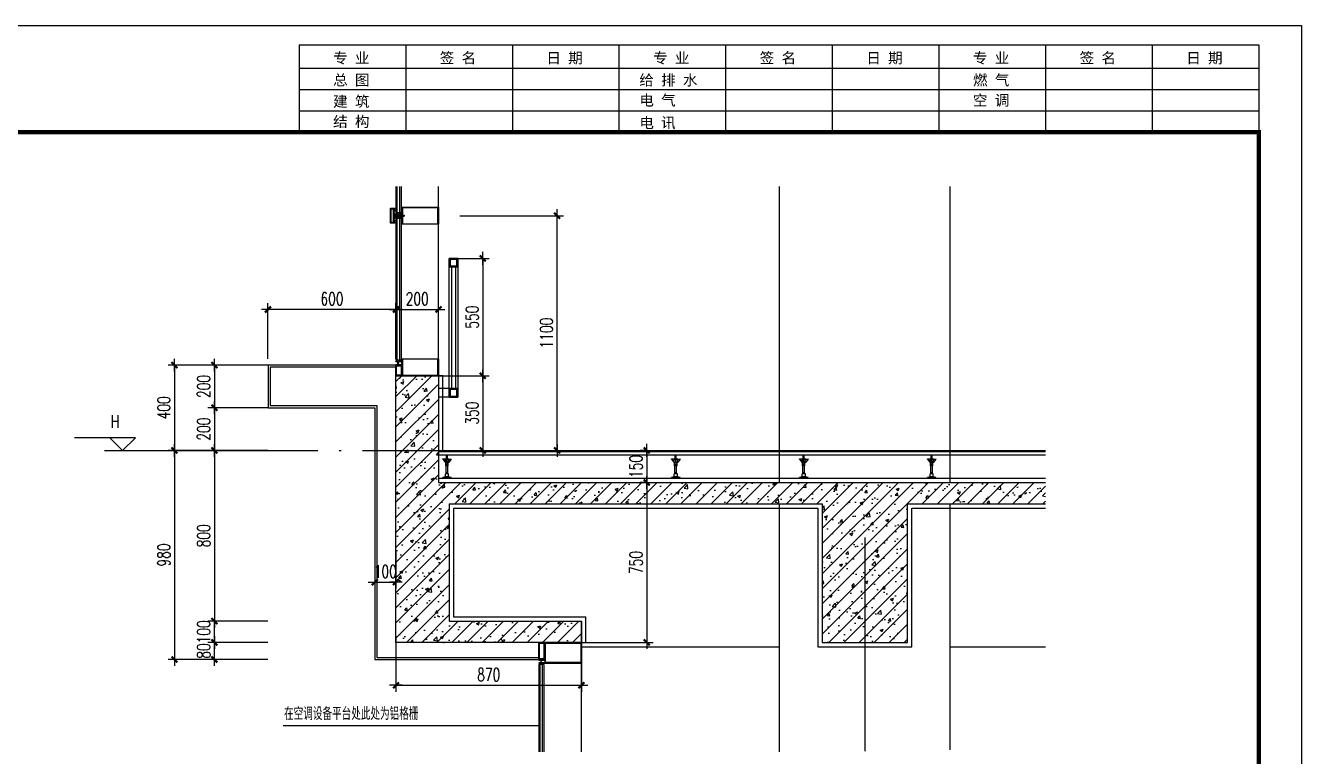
# Model space of a CAD drawing. Extents: x 1980812 to 2578970, y -669191 to 284498.
# Drawn here: x 2378173 to 2384156, y -394928 to -391502 of the extents above; entities that cross this region are included whole.
import ezdxf
from ezdxf.enums import TextEntityAlignment as Align

# ---------------------------------------------------------------- set-up
doc = ezdxf.new("R2010")
doc.units = 0
doc.header["$LTSCALE"] = 1000
doc.header["$MEASUREMENT"] = 0
for name, pattern in [('CENTER', [2, 1.25, -0.25, 0.25, -0.25]), ('DOTE', [2.42, 2, -0.2, 0.02, -0.2]), ('HIDDEN', [0.375, 0.25, -0.125]), ('HIDDEN2', [0.1875, 0.125, -0.0625])]:
    doc.linetypes.add(name, pattern=pattern)
for name, color, linetype in [('A-SECT-MBND-FINE', 252, 'Continuous'), ('A-SECT-MCUT', 1, 'Continuous'), ('A-SECT-MCUT-FINE', 137, 'Continuous'), ('DIM_ELEV', 3, 'Continuous'), ('DIM_SYMB', 3, 'Continuous'), ('dote', 1, 'DOTE'), ('SF', 1, 'Continuous'), ('TEXT', 7, 'Continuous'), ('TK', 1, 'Continuous'), ('WALL', 4, 'Continuous'), ('WINDOW', 2, 'Continuous'), ('可见看线', 63, 'Continuous'), ('建筑辅助线', 231, 'Continuous'), ('柱墙填充', 181, 'Continuous'), ('栏杆', 143, 'Continuous'), ('详细标注', 231, 'Continuous'), ('铝板', 31, 'Continuous'), ('面层', 31, 'Continuous')]:
    doc.layers.add(name, color=color, linetype=linetype)
doc.styles.add('DIM_FONT', font='SIMPLEX', dxfattribs={"width": 0.7, "bigfont": 'GBCBIG'})
doc.styles.add('FSJ-SHX', font='txtw.shx', dxfattribs={"width": 0.75, "bigfont": 'hztxtw.shx'})
doc.styles.add('ROMANS', font='simplex_.ttf', dxfattribs={"width": 0.8, "height": 500})
doc.styles.add('SONGTI', font='NSimSun.ttf', dxfattribs={"width": 1.1})
doc.dimstyles.new('DIMN20', dxfattribs={"dimscale": 0.2, "dimtxt": 300, "dimasz": 1, "dimexe": 150, "dimexo": 0, "dimgap": 100, "dimtad": 1, "dimdec": 0, "dimzin": 0, "dimdsep": 46, "dimtxsty": 'DIM_FONT', "dimblk1": '_DIMX', "dimblk2": '_DIMX', "dimsah": 1, "dimcen": 0.09, "dimclrd": 256, "dimclre": 256, "dimclrt": 7, "dimadec": 0, "dimazin": 0, "dimtfac": 1, "dimtdec": 0, "dimtix": 1, "dimtmove": 2, "dimatfit": 3, "dimldrblk": '_DIMX', "dimfxl": 150, "dimtolj": 1, "dimtzin": 0, "dimarcsym": 0})

# ---------------------------------------------------------------- blocks, each defined once
blk = doc.blocks.new('M5x45_Pan')
at = {"color": 8, "linetype": 'HIDDEN'}
for p, q in [((0, 1.9), (45, 1.9)), ((44.4, -2.5), (44.4, 2.5)), ((0, -1.9), (45, -1.9))]:
    blk.add_line(p, q, dxfattribs=at)
at = {"color": 0, "linetype": 'ByBlock'}
blk.add_lwpolyline([(-1.4, -4.8), (0, -4.8), (0, 4.7), (-1.4, 4.7, 0.228537), (-2.2, 4.4, 0.349288), (-2.2, -4.4, 0.228537)], format="xyb", close=True, dxfattribs=at)
at = {"color": 8, "linetype": 'HIDDEN2'}
blk.add_lwpolyline([(-3.7, 0.7), (-1.8, 0.7), (-1.8, -0.8), (-3.7, -0.8)], dxfattribs=at)
at = {"color": 8, "linetype": 'ByBlock'}
blk.add_lwpolyline([(0, 2.5), (44.4, 2.5), (45, 1.9), (45, -1.9), (44.4, -2.5), (0, -2.5)], dxfattribs=at)
at = {"layer": 'TEXT', "color": 8, "linetype": 'CENTER'}
blk.add_line((48, 0), (-6.7, 0), dxfattribs=at)
at = {"layer": 'Defpoints', "color": 8, "style": 'ROMANS', "width": 0.8}
blk.add_text('M5x45', height=1, rotation=90, dxfattribs=at).set_placement((-1, 0), align=Align.MIDDLE)
blk = doc.blocks.new('_DIMX')
blk.add_line((-150, 0), (150, 0))
at = {"const_width": 50}
blk.add_lwpolyline([(-70, -70), (70, 70)], dxfattribs=at)
blk = doc.blocks.new('*D2457')
at = {"layer": 'Defpoints', "color": 0, "transparency": 16777216}
for p in [(2380700, -393643.3, 0), (2380700, -394393.3, 0), (2381085.8, -394393.3, 0)]:
    blk.add_point(p, dxfattribs=at)
at = {"layer": '详细标注', "lineweight": -2, "transparency": 16777216}
for p, q in [((2380700, -393643.3, 0), (2381115.8, -393643.3, 0)), ((2381085.8, -393643.5, 0), (2381085.8, -394393.1, 0)), ((2380700, -394393.3, 0), (2381115.8, -394393.3, 0))]:
    blk.add_line(p, q, dxfattribs=at)
at = {"layer": '详细标注', "lineweight": -2, "transparency": 16777216, "xscale": 0.2, "yscale": 0.2, "zscale": 0.2}
for p, rotation in [((2381085.8, -393643.3, 0), 90), ((2381085.8, -394393.3, 0), 270)]:
    blk.add_blockref('_DIMX', p, dxfattribs=dict(at, rotation=rotation))
at = {"layer": '详细标注', "color": 7, "transparency": 16777216, "insert": (2381035.8, -394018.3, 0), "char_height": 60, "attachment_point": 5, "rotation": 90, "style": 'DIM_FONT'}
blk.add_mtext('\\A1;750', dxfattribs=at)
blk = doc.blocks.new('A$C573D0ACE')
at = {"layer": '建筑辅助线'}
for p, q in [((-40, 89), (-40, 90)), ((-29, 89), (-40, 89)), ((-40, 89), (-29, 75.7)), ((-11, 89), (-29, 89)), ((-29, 88), (-29, 89)), ((-11, 88), (-29, 88)), ((-29, 75.7), (-26.4, 72.5)), ((-25.8, 65), (-27.8, 88)), ((-14.2, 65), (-25.8, 65)), ((-25.8, 57.5), (-25.8, 65)), ((-22.5, 90), (-22.5, 105)), ((-17.5, 105), (-22.5, 105)), ((-22.4, 57.5), (-22.4, 65)), ((-20.5, 72.5), (-20.5, 88)), ((-19.5, 72.5), (-20.5, 72.5)), ((-20, 105), (-20, 110)), ((-19.5, 72.5), (-19.5, 88)), ((-17.6, 57.5), (-17.6, 65)), ((-17.5, 90), (-17.5, 105)), ((-14.2, 65), (-12.2, 88)), ((-14.2, 57.5), (-14.2, 65)), ((-11, 75.7), (-13.6, 72.5)), ((-11, 88), (-11, 89)), ((-11, 89), (0, 89)), ((0, 89), (-11, 75.7)), ((0, 89), (0, 90)), ((-27.5, 6), (-40, 3)), ((-40, 0), (-40, 3)), ((0, 3), (-40, 3)), ((-27.5, 6), (-27.5, 21)), ((-12.5, 21), (-27.5, 21)), ((-12.5, 6), (-27.5, 6)), ((-14.2, 57.5), (-25.8, 57.5)), ((-23.8, 21), (-23.8, 57.5)), ((-16.2, 25), (-23.8, 26)), ((-16.2, 24), (-23.8, 25)), ((-16.2, 23), (-23.8, 24)), ((-16.2, 22), (-23.8, 23)), ((-16.2, 21), (-23.8, 22)), ((-16.2, 21), (-16.2, 57.5)), ((-12.5, 6), (-12.5, 21)), ((0, 3), (-12.5, 6)), ((0, 0), (0, 3))]:
    blk.add_line(p, q, dxfattribs=at)
blk = doc.blocks.new('*D2458')
at = {"layer": 'Defpoints', "color": 0, "transparency": 16777216}
for p in [(2380210, -392393.3, 0), (2380665.8, -392393.3, 0), (2380210, -393493.3, 0)]:
    blk.add_point(p, dxfattribs=at)
at = {"layer": '详细标注', "lineweight": -2, "transparency": 16777216}
for p, q in [((2380210, -392393.3, 0), (2380695.8, -392393.3, 0)), ((2380665.8, -393493.1, 0), (2380665.8, -392393.5, 0)), ((2380210, -393493.3, 0), (2380695.8, -393493.3, 0))]:
    blk.add_line(p, q, dxfattribs=at)
at = {"layer": '详细标注', "lineweight": -2, "transparency": 16777216, "xscale": 0.2, "yscale": 0.2, "zscale": 0.2}
for p, rotation in [((2380665.8, -392393.3, 0), 90), ((2380665.8, -393493.3, 0), 270)]:
    blk.add_blockref('_DIMX', p, dxfattribs=dict(at, rotation=rotation))
at = {"layer": '详细标注', "color": 7, "transparency": 16777216, "insert": (2380615.8, -392943.3, 0), "char_height": 60, "attachment_point": 5, "rotation": 90, "style": 'DIM_FONT'}
blk.add_mtext('\\A1;1100', dxfattribs=at)
blk = doc.blocks.new('*D2459')
at = {"layer": 'Defpoints', "color": 0, "transparency": 16777216}
for p in [(2380110.1, -392833, 0), (2379910.1, -393063.3, 0), (2380110.1, -393063.3, 0)]:
    blk.add_point(p, dxfattribs=at)
at = {"layer": '详细标注', "lineweight": -2, "transparency": 16777216}
for p, q in [((2379910.1, -393063.3, 0), (2379910.1, -392803, 0)), ((2380110.1, -393063.3, 0), (2380110.1, -392803, 0)), ((2379910.3, -392833, 0), (2380109.9, -392833, 0))]:
    blk.add_line(p, q, dxfattribs=at)
at = {"layer": '详细标注', "lineweight": -2, "transparency": 16777216, "xscale": 0.2, "yscale": 0.2, "zscale": 0.2, "rotation": 180}
blk.add_blockref('_DIMX', (2379910.1, -392833, 0), dxfattribs=at)
at = {"layer": '详细标注', "lineweight": -2, "transparency": 16777216, "xscale": 0.2, "yscale": 0.2, "zscale": 0.2}
blk.add_blockref('_DIMX', (2380110.1, -392833, 0), dxfattribs=at)
at = {"layer": '详细标注', "color": 7, "transparency": 16777216, "insert": (2380010.1, -392783, 0), "char_height": 60, "attachment_point": 5, "style": 'DIM_FONT'}
blk.add_mtext('\\A1;200', dxfattribs=at)
blk = doc.blocks.new('*D2715')
at = {"layer": 'Defpoints', "color": 0, "transparency": 16777216}
for p in [(2380110.1, -393143.3, 0), (2380110.1, -393493.3, 0), (2380317.6, -393493.3, 0)]:
    blk.add_point(p, dxfattribs=at)
at = {"layer": '详细标注', "lineweight": -2, "transparency": 16777216}
for p, q in [((2380110.1, -393143.3, 0), (2380347.6, -393143.3, 0)), ((2380317.6, -393143.5, 0), (2380317.6, -393493.1, 0)), ((2380110.1, -393493.3, 0), (2380347.6, -393493.3, 0))]:
    blk.add_line(p, q, dxfattribs=at)
at = {"layer": '详细标注', "lineweight": -2, "transparency": 16777216, "xscale": 0.2, "yscale": 0.2, "zscale": 0.2}
for p, rotation in [((2380317.6, -393143.3, 0), 90), ((2380317.6, -393493.3, 0), 270)]:
    blk.add_blockref('_DIMX', p, dxfattribs=dict(at, rotation=rotation))
at = {"layer": '详细标注', "color": 7, "transparency": 16777216, "insert": (2380267.6, -393318.3, 0), "char_height": 60, "attachment_point": 5, "rotation": 90, "style": 'DIM_FONT'}
blk.add_mtext('\\A1;350', dxfattribs=at)
blk = doc.blocks.new('*D2460')
at = {"layer": 'Defpoints', "color": 0, "transparency": 16777216}
for p in [(2381085.8, -393492.9, 0), (2381085.8, -393643.3, 0), (2381085.8, -393643.3, 0)]:
    blk.add_point(p, dxfattribs=at)
at = {"layer": '详细标注', "lineweight": -2, "transparency": 16777216}
for p, q in [((2381085.8, -393492.9, 0), (2381055.8, -393492.9, 0)), ((2381085.8, -393493.1, 0), (2381085.8, -393643.1, 0)), ((2381085.8, -393643.3, 0), (2381055.8, -393643.3, 0))]:
    blk.add_line(p, q, dxfattribs=at)
at = {"layer": '详细标注', "lineweight": -2, "transparency": 16777216, "xscale": 0.2, "yscale": 0.2, "zscale": 0.2}
for p, rotation in [((2381085.8, -393492.9, 0), 90), ((2381085.8, -393643.3, 0), 270)]:
    blk.add_blockref('_DIMX', p, dxfattribs=dict(at, rotation=rotation))
at = {"layer": '详细标注', "color": 7, "transparency": 16777216, "insert": (2381035.8, -393568.1, 0), "char_height": 60, "attachment_point": 5, "rotation": 90, "style": 'DIM_FONT'}
blk.add_mtext('\\A1;150', dxfattribs=at)
blk = doc.blocks.new('*D2461')
at = {"layer": 'Defpoints', "color": 0, "transparency": 16777216}
for p in [(2379058.9, -394293.3, 0), (2379310.1, -394293.3, 0), (2379310.1, -394393.3, 0)]:
    blk.add_point(p, dxfattribs=at)
at = {"layer": '详细标注', "lineweight": -2, "transparency": 16777216}
for p, q in [((2379310.1, -394293.3, 0), (2379028.9, -394293.3, 0)), ((2379058.9, -394293.1, 0), (2379058.9, -394292.9, 0)), ((2379058.9, -394393.3, 0), (2379058.9, -394293.3, 0)), ((2379310.1, -394393.3, 0), (2379028.9, -394393.3, 0)), ((2379058.9, -394393.5, 0), (2379058.9, -394393.7, 0))]:
    blk.add_line(p, q, dxfattribs=at)
at = {"layer": '详细标注', "lineweight": -2, "transparency": 16777216, "xscale": 0.2, "yscale": 0.2, "zscale": 0.2}
for p, rotation in [((2379058.9, -394293.3, 0), 270), ((2379058.9, -394393.3, 0), 90)]:
    blk.add_blockref('_DIMX', p, dxfattribs=dict(at, rotation=rotation))
at = {"layer": '详细标注', "color": 7, "transparency": 16777216, "insert": (2379008.9, -394343.3, 0), "char_height": 60, "attachment_point": 5, "rotation": 90, "style": 'DIM_FONT'}
blk.add_mtext('\\A1;100', dxfattribs=at)
blk = doc.blocks.new('*D2433')
at = {"layer": 'Defpoints', "color": 0, "transparency": 16777216}
for p in [(2379310.1, -393293.3, 0), (2379058.9, -393493.3, 0), (2379310.1, -393493.3, 0)]:
    blk.add_point(p, dxfattribs=at)
at = {"layer": '详细标注', "lineweight": -2, "transparency": 16777216}
for p, q in [((2379310.1, -393293.3, 0), (2379028.9, -393293.3, 0)), ((2379058.9, -393293.5, 0), (2379058.9, -393493.1, 0)), ((2379310.1, -393493.3, 0), (2379028.9, -393493.3, 0))]:
    blk.add_line(p, q, dxfattribs=at)
at = {"layer": '详细标注', "lineweight": -2, "transparency": 16777216, "xscale": 0.2, "yscale": 0.2, "zscale": 0.2}
for p, rotation in [((2379058.9, -393293.3, 0), 90), ((2379058.9, -393493.3, 0), 270)]:
    blk.add_blockref('_DIMX', p, dxfattribs=dict(at, rotation=rotation))
at = {"layer": '详细标注', "color": 7, "transparency": 16777216, "insert": (2379008.9, -393393.3, 0), "char_height": 60, "attachment_point": 5, "rotation": 90, "style": 'DIM_FONT'}
blk.add_mtext('\\A1;200', dxfattribs=at)
blk = doc.blocks.new('*D2434')
at = {"layer": 'Defpoints', "color": 0, "transparency": 16777216}
for p in [(2379028.9, -393093.3, 0), (2378871.8, -393493.3, 0), (2379028.9, -393493.3, 0)]:
    blk.add_point(p, dxfattribs=at)
at = {"layer": '详细标注', "lineweight": -2, "transparency": 16777216}
for p, q in [((2379028.9, -393093.3, 0), (2378841.8, -393093.3, 0)), ((2378871.8, -393093.5, 0), (2378871.8, -393493.1, 0)), ((2379028.9, -393493.3, 0), (2378841.8, -393493.3, 0))]:
    blk.add_line(p, q, dxfattribs=at)
at = {"layer": '详细标注', "lineweight": -2, "transparency": 16777216, "xscale": 0.2, "yscale": 0.2, "zscale": 0.2}
for p, rotation in [((2378871.8, -393093.3, 0), 90), ((2378871.8, -393493.3, 0), 270)]:
    blk.add_blockref('_DIMX', p, dxfattribs=dict(at, rotation=rotation))
at = {"layer": '详细标注', "color": 7, "transparency": 16777216, "insert": (2378821.8, -393293.3, 0), "char_height": 60, "attachment_point": 5, "rotation": 90, "style": 'DIM_FONT'}
blk.add_mtext('\\A1;400', dxfattribs=at)
blk = doc.blocks.new('*D2435')
at = {"layer": 'Defpoints', "color": 0, "transparency": 16777216}
for p in [(2379028.9, -393493.3, 0), (2378871.8, -394473.3, 0), (2379028.9, -394473.3, 0)]:
    blk.add_point(p, dxfattribs=at)
at = {"layer": '详细标注', "lineweight": -2, "transparency": 16777216}
for p, q in [((2379028.9, -393493.3, 0), (2378841.8, -393493.3, 0)), ((2378871.8, -393493.5, 0), (2378871.8, -394473.1, 0)), ((2379028.9, -394473.3, 0), (2378841.8, -394473.3, 0))]:
    blk.add_line(p, q, dxfattribs=at)
at = {"layer": '详细标注', "lineweight": -2, "transparency": 16777216, "xscale": 0.2, "yscale": 0.2, "zscale": 0.2}
for p, rotation in [((2378871.8, -393493.3, 0), 90), ((2378871.8, -394473.3, 0), 270)]:
    blk.add_blockref('_DIMX', p, dxfattribs=dict(at, rotation=rotation))
at = {"layer": '详细标注', "color": 7, "transparency": 16777216, "insert": (2378821.8, -393983.3, 0), "char_height": 60, "attachment_point": 5, "rotation": 90, "style": 'DIM_FONT'}
blk.add_mtext('\\A1;980', dxfattribs=at)
blk = doc.blocks.new('*D2436')
at = {"layer": 'Defpoints', "color": 0, "transparency": 16777216}
for p in [(2379310.1, -392833, 0), (2379310.1, -393063.3, 0), (2379910.6, -393063.3, 0)]:
    blk.add_point(p, dxfattribs=at)
at = {"layer": '详细标注', "lineweight": -2, "transparency": 16777216}
for p, q in [((2379310.1, -393063.3, 0), (2379310.1, -392803, 0)), ((2379910.6, -393063.3, 0), (2379910.6, -392803, 0)), ((2379910.4, -392833, 0), (2379310.3, -392833, 0))]:
    blk.add_line(p, q, dxfattribs=at)
at = {"layer": '详细标注', "lineweight": -2, "transparency": 16777216, "xscale": 0.2, "yscale": 0.2, "zscale": 0.2, "rotation": 180}
blk.add_blockref('_DIMX', (2379310.1, -392833, 0), dxfattribs=at)
at = {"layer": '详细标注', "lineweight": -2, "transparency": 16777216, "xscale": 0.2, "yscale": 0.2, "zscale": 0.2}
blk.add_blockref('_DIMX', (2379910.6, -392833, 0), dxfattribs=at)
at = {"layer": '详细标注', "color": 7, "transparency": 16777216, "insert": (2379610.3, -392783, 0), "char_height": 60, "attachment_point": 5, "style": 'DIM_FONT'}
blk.add_mtext('\\A1;600', dxfattribs=at)
blk = doc.blocks.new('A$C32E42E09')
at = {"layer": '栏杆', "color": 2}
for p, q in [((60, 763.5), (60, 193.5)), ((80, 763.5), (80, 193.5))]:
    blk.add_line(p, q, dxfattribs=at)
at = {"layer": '栏杆'}
for p, q in [((50, 193.5), (0, 193.5)), ((50, 153.5), (0, 153.5))]:
    blk.add_line(p, q, dxfattribs=at)
blk.add_lwpolyline([(50, 153.5), (50, 803.5), (90, 803.5), (90, 153.5)], dxfattribs=at)
at = {"layer": '栏杆', "color": 2}
for points in [[(50, 763.5), (90, 763.5), (90, 803.5), (50, 803.5)], [(55, 768.5), (85, 768.5), (85, 798.5), (55, 798.5)], [(50, 153.5), (90, 153.5), (90, 193.5), (50, 193.5)], [(55, 158.5), (85, 158.5), (85, 188.5), (55, 188.5)]]:
    blk.add_lwpolyline(points, close=True, dxfattribs=at)
blk = doc.blocks.new('*D2694')
at = {"layer": 'Defpoints', "color": 0, "transparency": 16777216}
for p in [(2380200.1, -392593.3, 0), (2380110.1, -393143.3, 0), (2380317.6, -393143.3)]:
    blk.add_point(p, dxfattribs=at)
at = {"layer": '详细标注', "linetype": 'ByBlock', "lineweight": -2, "transparency": 16777216}
for p, q in [((2380200.1, -392593.3), (2380347.6, -392593.3)), ((2380110.1, -393143.3), (2380347.6, -393143.3))]:
    blk.add_line(p, q, dxfattribs=at)
at = {"layer": '详细标注', "lineweight": -2, "transparency": 16777216}
blk.add_line((2380317.6, -392593.5), (2380317.6, -393143.1), dxfattribs=at)
at = {"layer": '详细标注', "lineweight": -2, "transparency": 16777216, "xscale": 0.2, "yscale": 0.2, "zscale": 0.2}
for p, rotation in [((2380317.6, -392593.3), 90), ((2380317.6, -393143.3), 270)]:
    blk.add_blockref('_DIMX', p, dxfattribs=dict(at, rotation=rotation))
at = {"layer": '详细标注', "color": 7, "transparency": 16777216, "insert": (2380267.6, -392868.3), "char_height": 60, "attachment_point": 5, "rotation": 90, "style": 'DIM_FONT'}
blk.add_mtext('\\A1;550', dxfattribs=at)
blk = doc.blocks.new('*D2367')
at = {"layer": 'Defpoints', "color": 0, "transparency": 16777216}
for p in [(2379910.1, -394364.2, 0), (2380780.1, -394364.2, 0), (2380780.1, -394593.9)]:
    blk.add_point(p, dxfattribs=at)
at = {"layer": '详细标注', "linetype": 'ByBlock', "lineweight": -2, "transparency": 16777216}
for p, q in [((2379910.1, -394364.2), (2379910.1, -394623.9)), ((2380780.1, -394364.2), (2380780.1, -394623.9))]:
    blk.add_line(p, q, dxfattribs=at)
at = {"layer": '详细标注', "lineweight": -2, "transparency": 16777216}
blk.add_line((2379910.3, -394593.9), (2380779.9, -394593.9), dxfattribs=at)
at = {"layer": '详细标注', "lineweight": -2, "transparency": 16777216, "xscale": 0.2, "yscale": 0.2, "zscale": 0.2, "rotation": 180}
blk.add_blockref('_DIMX', (2379910.1, -394593.9), dxfattribs=at)
at = {"layer": '详细标注', "lineweight": -2, "transparency": 16777216, "xscale": 0.2, "yscale": 0.2, "zscale": 0.2}
blk.add_blockref('_DIMX', (2380780.1, -394593.9), dxfattribs=at)
at = {"layer": '详细标注', "color": 7, "transparency": 16777216, "insert": (2380345.1, -394543.9), "char_height": 60, "attachment_point": 5, "style": 'DIM_FONT'}
blk.add_mtext('\\A1;870', dxfattribs=at)
blk = doc.blocks.new('*D2584')
at = {"layer": 'Defpoints', "color": 0, "transparency": 16777216}
for p in [(2379310.1, -393093.3, 0), (2379058.9, -393293.3), (2379310.1, -393293.3, 0)]:
    blk.add_point(p, dxfattribs=at)
at = {"layer": '详细标注', "linetype": 'ByBlock', "lineweight": -2, "transparency": 16777216}
for p, q in [((2379310.1, -393093.3), (2379028.9, -393093.3)), ((2379310.1, -393293.3), (2379028.9, -393293.3))]:
    blk.add_line(p, q, dxfattribs=at)
at = {"layer": '详细标注', "lineweight": -2, "transparency": 16777216}
blk.add_line((2379058.9, -393093.5), (2379058.9, -393293.1), dxfattribs=at)
at = {"layer": '详细标注', "lineweight": -2, "transparency": 16777216, "xscale": 0.2, "yscale": 0.2, "zscale": 0.2}
for p, rotation in [((2379058.9, -393093.3), 90), ((2379058.9, -393293.3), 270)]:
    blk.add_blockref('_DIMX', p, dxfattribs=dict(at, rotation=rotation))
at = {"layer": '详细标注', "color": 7, "transparency": 16777216, "insert": (2379008.9, -393193.3), "char_height": 60, "attachment_point": 5, "rotation": 90, "style": 'DIM_FONT'}
blk.add_mtext('\\A1;200', dxfattribs=at)
blk = doc.blocks.new('*D2585')
at = {"layer": 'Defpoints', "color": 0, "transparency": 16777216}
for p in [(2379310.1, -393493.3, 0), (2379058.9, -394293.3), (2379310.1, -394293.3, 0)]:
    blk.add_point(p, dxfattribs=at)
at = {"layer": '详细标注', "linetype": 'ByBlock', "lineweight": -2, "transparency": 16777216}
for p, q in [((2379310.1, -393493.3), (2379028.9, -393493.3)), ((2379310.1, -394293.3), (2379028.9, -394293.3))]:
    blk.add_line(p, q, dxfattribs=at)
at = {"layer": '详细标注', "lineweight": -2, "transparency": 16777216}
blk.add_line((2379058.9, -393493.5), (2379058.9, -394293.1), dxfattribs=at)
at = {"layer": '详细标注', "lineweight": -2, "transparency": 16777216, "xscale": 0.2, "yscale": 0.2, "zscale": 0.2}
for p, rotation in [((2379058.9, -393493.3), 90), ((2379058.9, -394293.3), 270)]:
    blk.add_blockref('_DIMX', p, dxfattribs=dict(at, rotation=rotation))
at = {"layer": '详细标注', "color": 7, "transparency": 16777216, "insert": (2379008.9, -393893.3), "char_height": 60, "attachment_point": 5, "rotation": 90, "style": 'DIM_FONT'}
blk.add_mtext('\\A1;800', dxfattribs=at)
blk = doc.blocks.new('A$C1ED45B69')
at = {"layer": '铝板', "elevation": 0}
for points in [[(0.4, 50), (-599.6, 50), (-599.6, -150), (-99.6, -150), (-99.6, -1330), (670, -1330)], [(0.4, 40), (-589.6, 40), (-589.6, -140), (-89.6, -140), (-89.6, -1320), (670, -1320)]]:
    blk.add_lwpolyline(points, dxfattribs=at)
blk = doc.blocks.new('*D2144')
at = {"layer": 'Defpoints', "color": 0, "transparency": 16777216}
for p in [(2379058.9, -394393.3), (2379310.1, -394393.3), (2379310.1, -394473.3)]:
    blk.add_point(p, dxfattribs=at)
at = {"layer": '详细标注', "lineweight": -2, "transparency": 16777216}
for p, q in [((2379310.1, -394393.3), (2379028.9, -394393.3)), ((2379058.9, -394393.1), (2379058.9, -394392.9)), ((2379058.9, -394473.3), (2379058.9, -394393.3)), ((2379310.1, -394473.3), (2379028.9, -394473.3)), ((2379058.9, -394473.5), (2379058.9, -394473.7))]:
    blk.add_line(p, q, dxfattribs=at)
at = {"layer": '详细标注', "lineweight": -2, "transparency": 16777216, "xscale": 0.2, "yscale": 0.2, "zscale": 0.2}
for p, rotation in [((2379058.9, -394393.3), 270), ((2379058.9, -394473.3), 90)]:
    blk.add_blockref('_DIMX', p, dxfattribs=dict(at, rotation=rotation))
at = {"layer": '详细标注', "color": 7, "transparency": 16777216, "insert": (2379008.9, -394433.3), "char_height": 60, "attachment_point": 5, "rotation": 90, "style": 'DIM_FONT'}
blk.add_mtext('\\A1;80', dxfattribs=at)
blk = doc.blocks.new('*D2629')
at = {"layer": 'Defpoints', "color": 0, "transparency": 16777216}
for p in [(2379810.5, -393963.3, 0), (2379910.1, -393963.3, 0), (2379910.1, -394110.7)]:
    blk.add_point(p, dxfattribs=at)
at = {"layer": '详细标注', "linetype": 'ByBlock', "lineweight": -2, "transparency": 16777216}
for p, q in [((2379810.5, -393963.3), (2379810.5, -394140.7)), ((2379910.1, -393963.3), (2379910.1, -394140.7))]:
    blk.add_line(p, q, dxfattribs=at)
at = {"layer": '详细标注', "lineweight": -2, "transparency": 16777216}
for p, q in [((2379810.3, -394110.7), (2379810.1, -394110.7)), ((2379810.5, -394110.7), (2379910.1, -394110.7)), ((2379910.3, -394110.7), (2379910.5, -394110.7))]:
    blk.add_line(p, q, dxfattribs=at)
at = {"layer": '详细标注', "lineweight": -2, "transparency": 16777216, "xscale": 0.2, "yscale": 0.2, "zscale": 0.2}
blk.add_blockref('_DIMX', (2379810.5, -394110.7), dxfattribs=at)
at = {"layer": '详细标注', "lineweight": -2, "transparency": 16777216, "xscale": 0.2, "yscale": 0.2, "zscale": 0.2, "rotation": 180}
blk.add_blockref('_DIMX', (2379910.1, -394110.7), dxfattribs=at)
at = {"layer": '详细标注', "color": 7, "transparency": 16777216, "insert": (2379860.3, -394060.7), "char_height": 60, "attachment_point": 5, "style": 'DIM_FONT'}
blk.add_mtext('\\A1;100', dxfattribs=at)

msp = doc.modelspace()

# ---------------------------------------------------------------- hatches: boundary and pattern name
at = {"layer": '柱墙填充'}
h = msp.add_hatch(dxfattribs=at)
h.set_pattern_fill('钢筋混凝土', color=256, scale=20)
h.set_pattern_definition([(45, (2370684.58, -515391.777), (-35.35534, 35.35534), []), (50, (2370684.58, -515391.78), (143.45204, -12.55043), [15, -165]), (355, (2370684.58, -515391.78), (-27.75027, 150.43843), [12, -132]), (100.4514, (2370696.54, -515392.82), (115.70188, 137.88791), [12.74804, -140.22842]), (46.1842, (2370684.58, -515351.78), (213.4482, -33.1038), [22.5, -247.5]), (96.6356, (2370702.37, -515354.54), (186.93254, 194.82357), [19.12206, -210.3426]), (351.1842, (2370684.58, -515351.78), (186.9324, 194.82372), [18, -198]), (21, (2370704.58, -515361.78), (119.38141, -80.52378), [15, -165]), (326, (2370704.58, -515361.78), (48.66307, 145.03001), [12, -132]), (71.4514, (2370714.53, -515368.49), (168.04453, 64.5061), [12.74804, -140.22842]), (37.5, (2370684.58, -515391.777), (2.43197, 66.57877), [0, -130.4, 0, -134, 0, -132.5]), (7.5, (2370684.58, -515391.78), (52.613907, 78.882342), [0, -76.4, 0, -127.4, 0, -50.5]), (327.5, (2370639.98, -515391.777), (106.764487, -4.510974), [0, -50, 0, -156, 0, -207]), (317.5, (2370619.98, -515391.78), (116.637234, 20.021), [0, -65, 0, -103.6, 0, -147])])
h.paths.add_polyline_path([(2379910.1, -393143.3), (2379910.1, -393343.3), (2379910.1, -394293.3), (2379910.1, -394393.3), (2380780.1, -394393.3), (2380780.1, -394293.3), (2380160.1, -394293.3), (2380160.1, -393743.3), (2381908.6, -393743.3), (2381908.6, -394393.3), (2382308.6, -394393.3), (2382308.6, -393743.3), (2382956, -393743.3), (2382956, -393643.3), (2380110.1, -393643.3), (2380107.1, -393140.8)])

# ---------------------------------------------------------------- linework, layer by layer
at = {"layer": 'A-SECT-MBND-FINE'}
msp.add_line((2381908.6, -394393.3, 0), (2382308.6, -394393.3, 0), dxfattribs=at)
at = {"layer": 'A-SECT-MCUT', "elevation": 0}
for points in [[(2379904.6, -392428.3), (2379885.1, -392428.3), (2379885.1, -392358.3), (2379904.6, -392358.3, -0.414214), (2379905.1, -392358.8), (2379905.1, -392359.1, -0.351524), (2379904.7, -392359.6), (2379900.9, -392360.4, -0.256425), (2379900.4, -392360.3), (2379899.7, -392359.7, 0.198912), (2379899.4, -392359.5), (2379893.6, -392359.5, 0.414214), (2379893.1, -392360), (2379893.1, -392363, -0.414214), (2379892.6, -392363.5), (2379892.1, -392363.5, -0.414214), (2379891.6, -392363), (2379891.6, -392360, 0.414214), (2379891.1, -392359.5), (2379887.1, -392359.5, 0.414214), (2379886.6, -392360), (2379886.6, -392426.6, 0.414214), (2379887.1, -392427.1), (2379891.1, -392427.1, 0.414214), (2379891.6, -392426.6), (2379891.6, -392423.6, -0.414214), (2379892.1, -392423.1), (2379892.6, -392423.1, -0.414214), (2379893.1, -392423.6), (2379893.1, -392426.6, 0.414214), (2379893.6, -392427.1), (2379899.4, -392427.1, 0.198912), (2379899.7, -392427), (2379900.4, -392426.3, -0.256425), (2379900.9, -392426.2), (2379904.7, -392427, -0.351524), (2379905.1, -392427.5), (2379905.1, -392427.8, -0.414214)], [(2379905.1, -392382.3, -0.414214), (2379904.6, -392382.8), (2379903.6, -392382.8, 0.414214), (2379903.1, -392383.3), (2379903.1, -392403.3, 0.414214), (2379903.6, -392403.8), (2379904.6, -392403.8, -0.414214), (2379905.1, -392404.3), (2379905.1, -392405.3, -0.414214), (2379904.6, -392405.8), (2379900.6, -392405.8), (2379900.6, -392413.6, 0.414214), (2379901.1, -392414.1), (2379904.6, -392414.1, -0.414214), (2379905.1, -392414.6), (2379905.1, -392417.1, -0.414214), (2379904.6, -392417.6), (2379904.1, -392417.6, -0.414214), (2379903.6, -392417.1), (2379903.6, -392416.6, 0.414214), (2379903.1, -392416.1), (2379901.1, -392416.1, 0.414214), (2379900.6, -392416.6), (2379900.6, -392423.6, 0.414214), (2379901.1, -392424.1), (2379903.1, -392424.1, 0.414214), (2379903.6, -392423.6), (2379903.6, -392423.1, -0.414214), (2379904.1, -392422.6), (2379904.6, -392422.6, -0.414214), (2379905.1, -392423.1), (2379905.1, -392426.3, -0.479811), (2379904.5, -392426.8), (2379900.8, -392425.9, 0.256425), (2379900.3, -392426.1), (2379899.6, -392426.8, -0.198912), (2379899.3, -392426.9), (2379896.3, -392426.9, -0.10157), (2379896.1, -392426.9), (2379893.7, -392425.8, -0.300021), (2379893.4, -392425.4), (2379893.4, -392424.6, -0.414214), (2379893.9, -392424.1), (2379897.6, -392424.1, 0.414214), (2379898.1, -392423.6), (2379898.1, -392416.8), (2379898.1, -392369.8), (2379898.1, -392363.1, 0.414214), (2379897.6, -392362.6), (2379893.9, -392362.6, -0.414214), (2379893.4, -392362.1), (2379893.4, -392361.3, -0.300021), (2379893.7, -392360.8), (2379896.1, -392359.7, -0.10157), (2379896.3, -392359.7), (2379899.3, -392359.7, -0.198912), (2379899.6, -392359.9), (2379900.3, -392360.5, 0.256425), (2379900.8, -392360.7), (2379904.5, -392359.8, -0.479811), (2379905.1, -392360.3), (2379905.1, -392363.6, -0.414214), (2379904.6, -392364.1), (2379904.1, -392364.1, -0.414214), (2379903.6, -392363.6), (2379903.6, -392363.1, 0.414214), (2379903.1, -392362.6), (2379901.1, -392362.6, 0.414214), (2379900.6, -392363.1), (2379900.6, -392370.1, 0.414214), (2379901.1, -392370.6), (2379903.1, -392370.6, 0.414214), (2379903.6, -392370.1), (2379903.6, -392369.6, -0.414214), (2379904.1, -392369.1), (2379904.6, -392369.1, -0.414214), (2379905.1, -392369.6), (2379905.1, -392372.1, -0.414214), (2379904.6, -392372.6), (2379901.1, -392372.6, 0.414214), (2379900.6, -392373.1), (2379900.6, -392380.8), (2379904.6, -392380.8, -0.414214), (2379905.1, -392381.3)]]:
    msp.add_lwpolyline(points, format="xyb", close=True, dxfattribs=at)
for points in [[(2379920.8, -392398.7), (2379924.6, -392398.3), (2379925.5, -392399.4), (2379924.9, -392399.9), (2379924.3, -392399.3), (2379920.8, -392400.2), (2379920.8, -392401.1), (2379909.6, -392401.1), (2379909.6, -392399.6), (2379919.6, -392399.6), (2379919.6, -392387.1), (2379909.6, -392387.1), (2379909.6, -392385.6), (2379920.8, -392385.6), (2379920.8, -392386.4), (2379924.3, -392387.3), (2379924.9, -392386.8), (2379925.5, -392387.2), (2379924.6, -392388.3), (2379920.8, -392388)], [(2380110.1, -392393.3), (2380110.1, -392433.3), (2379974.5, -392433.3), (2379938.1, -392433.3), (2379938.1, -392401.1), (2379921.4, -392401.1), (2379921.4, -392400.2), (2379924.9, -392399.3), (2379925.4, -392399.9), (2379938.1, -392399.9), (2379938.1, -392393.3), (2379938.1, -392386.8), (2379925.4, -392386.8), (2379924.9, -392387.3), (2379921.4, -392386.4), (2379921.4, -392385.6), (2379938.1, -392385.6), (2379938.1, -392353.3), (2379974.5, -392353.3), (2380110.1, -392353.3)], [(2379941.1, -392430.8), (2380107.1, -392430.8), (2380107.1, -392393.3), (2380107.1, -392355.8), (2379941.1, -392355.8)], [(2379920.8, -393089.9), (2379924.6, -393089.6), (2379925.5, -393090.7), (2379924.9, -393091.1), (2379924.3, -393090.6), (2379920.8, -393091.4), (2379920.8, -393092.3), (2379909.6, -393092.3), (2379909.6, -393090.8), (2379919.6, -393090.8), (2379919.6, -393078.3), (2379909.6, -393078.3), (2379909.6, -393076.8), (2379920.8, -393076.8), (2379920.8, -393077.7), (2379924.3, -393078.5), (2379924.9, -393078), (2379925.5, -393078.4), (2379924.6, -393079.6), (2379920.8, -393079.2)], [(2379910.1, -393093.3), (2379937.1, -393093.3), (2379937.1, -393143.3), (2379910.1, -393143.3)], [(2379913.1, -393096.3), (2379934.1, -393096.3), (2379934.1, -393140.3), (2379913.1, -393140.3)], [(2380110.1, -393103.3), (2380110.1, -393143.3), (2379974.5, -393143.3), (2379938.1, -393143.3), (2379938.1, -393092.3), (2379921.4, -393092.3), (2379921.4, -393091.4), (2379924.9, -393090.6), (2379925.4, -393091.1), (2379938.1, -393091.1), (2379938.1, -393084.6), (2379938.1, -393078), (2379925.4, -393078), (2379924.9, -393078.5), (2379921.4, -393077.7), (2379921.4, -393076.8), (2379938.1, -393076.8), (2379938.1, -393063.3), (2379974.5, -393063.3), (2380110.1, -393063.3)], [(2379941.1, -393140.8), (2380107.1, -393140.8), (2380107.1, -393103.3), (2380107.1, -393065.8), (2379941.1, -393065.8)], [(2380580.1, -394393.3), (2380607.1, -394393.3), (2380607.1, -394473.3), (2380580.1, -394473.3)], [(2380583.1, -394396.3), (2380604.1, -394396.3), (2380604.1, -394470.3), (2380583.1, -394470.3)], [(2380780.1, -394482.1), (2380780.1, -394393.3), (2380644.5, -394393.3), (2380608.1, -394393.3), (2380608.1, -394474.3), (2380591.4, -394474.3), (2380591.4, -394475.2), (2380594.8, -394476), (2380595.4, -394475.5), (2380608.1, -394475.5), (2380608.1, -394482.1), (2380608.1, -394488.6), (2380595.4, -394488.6), (2380594.8, -394488.1), (2380591.4, -394488.9), (2380591.4, -394489.8), (2380608.1, -394489.8), (2380608.1, -394489.8), (2380644.5, -394489.8), (2380780.1, -394489.8)], [(2380611.1, -394395.8), (2380777.1, -394395.8), (2380777.1, -394482.1), (2380777.1, -394487.3), (2380611.1, -394487.3)], [(2380590.8, -394476.7), (2380594.6, -394477.1), (2380595.5, -394475.9), (2380594.9, -394475.5), (2380594.3, -394476), (2380590.8, -394475.2), (2380590.8, -394474.3), (2380579.6, -394474.3), (2380579.6, -394475.8), (2380589.6, -394475.8), (2380589.6, -394488.3), (2380579.6, -394488.3), (2380579.6, -394489.8), (2380590.8, -394489.8), (2380590.8, -394488.9), (2380594.3, -394488.1), (2380594.9, -394488.6), (2380595.5, -394488.2), (2380594.6, -394487.1), (2380590.8, -394487.4)], [(2380590.8, -394476.7), (2380594.6, -394477.1), (2380595.5, -394475.9), (2380594.9, -394475.5), (2380594.3, -394476), (2380590.8, -394475.2), (2380590.8, -394474.3), (2380579.6, -394474.3), (2380579.6, -394475.8), (2380589.6, -394475.8), (2380589.6, -394488.3), (2380579.6, -394488.3), (2380579.6, -394489.8), (2380590.8, -394489.8), (2380590.8, -394488.9), (2380594.3, -394488.1), (2380594.9, -394488.6), (2380595.5, -394488.2), (2380594.6, -394487.1), (2380590.8, -394487.4)], [(2380590.8, -394476.7), (2380594.6, -394477.1), (2380595.5, -394475.9), (2380594.9, -394475.5), (2380594.3, -394476), (2380590.8, -394475.2), (2380590.8, -394474.3), (2380579.6, -394474.3), (2380579.6, -394475.8), (2380589.6, -394475.8), (2380589.6, -394488.3), (2380579.6, -394488.3), (2380579.6, -394489.8), (2380590.8, -394489.8), (2380590.8, -394488.9), (2380594.3, -394488.1), (2380594.9, -394488.6), (2380595.5, -394488.2), (2380594.6, -394487.1), (2380590.8, -394487.4)]]:
    msp.add_lwpolyline(points, close=True, dxfattribs=at)
at = {"layer": 'A-SECT-MCUT-FINE'}
for p, q in [((2380110.1, -393143.3, 0), (2380110.1, -392256.4, 0)), ((2379929.1, -392379.6, 0), (2379915.1, -392379.6, 0)), ((2379929.1, -392407, 0), (2379915.1, -392407, 0)), ((2379929.1, -393070.9, 0), (2379915.1, -393070.9, 0)), ((2380599.1, -394495.8, 0), (2380585.1, -394495.8, 0)), ((2380599.1, -394495.8, 0), (2380585.1, -394495.8, 0)), ((2380599.1, -394495.8, 0), (2380585.1, -394495.8, 0)), ((2380780.1, -394905.5, 0), (2380780.1, -394489.8, 0))]:
    msp.add_line(p, q, dxfattribs=at)
for centre in [(2379927.9, -392382.6, 0), (2379927.9, -392404, 0), (2379927.9, -393073.8, 0), (2380597.9, -394492.8, 0), (2380597.9, -394492.8, 0), (2380597.9, -394492.8, 0)]:
    msp.add_circle(centre, 2.98, dxfattribs=at)
for centre, start, end in [((2379911.3, -392382.1, 0), 320.56823, 27.91829), ((2379911.3, -392404.5, 0), 332.08171, 39.43177), ((2379911.3, -393073.4, 0), 320.56823, 27.91829), ((2380581.3, -394493.2, 0), 332.08171, 39.43177), ((2380581.3, -394493.2, 0), 332.08171, 39.43177), ((2380581.3, -394493.2, 0), 332.08171, 39.43177)]:
    msp.add_arc(centre, 5.39, start, end, dxfattribs=at)
at = {"layer": 'DIM_ELEV'}
for p, q in [((2378688.3, -393433.5, 0), (2378403.2, -393433.5, 0)), ((2378628.3, -393493.5, 0), (2378568.3, -393433.5, 0)), ((2378628.3, -393493.5, 0), (2378688.3, -393433.5, 0))]:
    msp.add_line(p, q, dxfattribs=at)
at = {"layer": 'DIM_SYMB'}
msp.add_line((2379381.9, -394782.8, 0), (2380586.1, -394782.8, 0), dxfattribs=at)
at = {"layer": 'dote', "linetype": 'DOTE', "ltscale": 0.5}
for p, q in [((2378543.7, -393493.3, 0), (2382956, -393493.3, 0)), ((2382108.6, -393902.1, 0), (2382108.6, -398119.2, 0))]:
    msp.add_line(p, q, dxfattribs=at)
at = {"layer": 'TK'}
for p, q in [((2379455.9, -391592), (2379455.9, -392002)), ((2379455.9, -391592), (2380955.9, -391592)), ((2379955.9, -391592), (2379955.9, -392002)), ((2380455.9, -391592), (2380455.9, -392002)), ((2380955.9, -391592), (2382455.9, -391592)), ((2380955.9, -391592), (2380955.9, -392002)), ((2381455.9, -391592), (2381455.9, -392002)), ((2381955.9, -391592), (2381955.9, -392002)), ((2382455.9, -391592), (2383955.9, -391592)), ((2382455.9, -391592), (2382455.9, -392002)), ((2382955.9, -391592), (2382955.9, -392002)), ((2383455.9, -391592), (2383455.9, -392002)), ((2383955.9, -391592), (2383955.9, -392002)), ((2379455.9, -391702), (2380955.9, -391702)), ((2380955.9, -391702), (2382455.9, -391702)), ((2382455.9, -391702), (2383955.9, -391702)), ((2379455.9, -391802), (2380955.9, -391802)), ((2380955.9, -391802), (2382455.9, -391802)), ((2382455.9, -391802), (2383955.9, -391802)), ((2379455.9, -391902), (2380955.9, -391902)), ((2380955.9, -391902), (2382455.9, -391902)), ((2382455.9, -391902), (2383955.9, -391902)), ((2379455.9, -392002), (2380955.9, -392002)), ((2382455.9, -392002), (2383955.9, -392002))]:
    msp.add_line(p, q, dxfattribs=at)
msp.add_lwpolyline([(2384155.9, -391502), (2384155.9, -408322), (2372275.9, -408322), (2372275.9, -391502)], close=True, dxfattribs=at)
at = {"layer": 'TK', "const_width": 20}
msp.add_lwpolyline([(2372475.9, -408122), (2383955.9, -408122), (2383955.9, -392002), (2372475.9, -392002)], close=True, dxfattribs=at)
at = {"layer": 'WALL'}
for p, q in [((2379910.1, -393143.3, 0), (2380110.1, -393143.3, 0)), ((2379910.1, -394393.3, 0), (2379910.1, -393143.3, 0)), ((2380110.1, -393143.3, 0), (2380110.1, -393643.3, 0)), ((2380110.1, -393643.3, 0), (2382956, -393643.3, 0)), ((2380160.1, -393743.3, 0), (2380160.1, -394293.3, 0)), ((2380160.1, -393743.3, 0), (2381908.6, -393743.3, 0)), ((2382308.6, -393743.3, 0), (2382956, -393743.3, 0)), ((2380160.1, -394293.3, 0), (2380780.1, -394293.3, 0)), ((2380780.1, -394293.3, 0), (2380780.1, -394393.3, 0)), ((2380780.1, -394393.3, 0), (2380780.1, -394293.3, 0)), ((2380780.1, -394393.3, 0), (2379910.1, -394393.3, 0)), ((2380780.1, -394393.3, 0), (2380580.1, -394393.3, 0))]:
    msp.add_line(p, q, dxfattribs=at)
at = {"layer": 'WALL', "elevation": 0}
msp.add_lwpolyline([(2381908.6, -393743.3), (2381908.6, -394393.3), (2382308.6, -394393.3), (2382308.6, -393743.3)], dxfattribs=at)
at = {"layer": 'WINDOW'}
for p, q in [((2379910.1, -392256.4, 0), (2379910.1, -392378.6, 0)), ((2379916.1, -392378.6, 0), (2379916.1, -392256.4, 0)), ((2379928.1, -392378.6, 0), (2379928.1, -392256.4, 0)), ((2379934.1, -392256.4, 0), (2379934.1, -392378.6, 0)), ((2379910.1, -392378.6, 0), (2379911.1, -392379.6, 0)), ((2379911.1, -392379.6, 0), (2379915.1, -392379.6, 0)), ((2379915.1, -392379.6, 0), (2379916.1, -392378.6, 0)), ((2379929.1, -392379.6, 0), (2379928.1, -392378.6, 0)), ((2379933.1, -392379.6, 0), (2379929.1, -392379.6, 0)), ((2379934.1, -392378.6, 0), (2379933.1, -392379.6, 0)), ((2379910.1, -392408, 0), (2379911.1, -392407, 0)), ((2379910.1, -392408, 0), (2379910.1, -393069.9, 0)), ((2379911.1, -392407, 0), (2379915.1, -392407, 0)), ((2379915.1, -392407, 0), (2379916.1, -392408, 0)), ((2379916.1, -393069.9, 0), (2379916.1, -392408, 0)), ((2379929.1, -392407, 0), (2379928.1, -392408, 0)), ((2379928.1, -393069.9, 0), (2379928.1, -392408, 0)), ((2379933.1, -392407, 0), (2379929.1, -392407, 0)), ((2379934.1, -392408, 0), (2379933.1, -392407, 0)), ((2379934.1, -392408, 0), (2379934.1, -393069.9, 0)), ((2379910.1, -393069.9, 0), (2379911.1, -393070.9, 0)), ((2379911.1, -393070.9, 0), (2379915.1, -393070.9, 0)), ((2379915.1, -393070.9, 0), (2379916.1, -393069.9, 0)), ((2379929.1, -393070.9, 0), (2379928.1, -393069.9, 0)), ((2379933.1, -393070.9, 0), (2379929.1, -393070.9, 0)), ((2379934.1, -393069.9, 0), (2379933.1, -393070.9, 0)), ((2380580.1, -394496.8, 0), (2380581.1, -394495.8, 0)), ((2380580.1, -394496.8, 0), (2380581.1, -394495.8, 0)), ((2380580.1, -394496.8, 0), (2380581.1, -394495.8, 0)), ((2380580.1, -394496.8, 0), (2380580.1, -394905.5, 0)), ((2380581.1, -394495.8, 0), (2380585.1, -394495.8, 0)), ((2380581.1, -394495.8, 0), (2380585.1, -394495.8, 0)), ((2380581.1, -394495.8, 0), (2380585.1, -394495.8, 0)), ((2380585.1, -394495.8, 0), (2380586.1, -394496.8, 0)), ((2380585.1, -394495.8, 0), (2380586.1, -394496.8, 0)), ((2380585.1, -394495.8, 0), (2380586.1, -394496.8, 0)), ((2380586.1, -394905.5, 0), (2380586.1, -394495.8, 0)), ((2380599.1, -394495.8, 0), (2380598.1, -394496.8, 0)), ((2380599.1, -394495.8, 0), (2380598.1, -394496.8, 0)), ((2380599.1, -394495.8, 0), (2380598.1, -394496.8, 0)), ((2380598.1, -394905.5, 0), (2380598.1, -394496.8, 0)), ((2380603.1, -394495.8, 0), (2380599.1, -394495.8, 0)), ((2380603.1, -394495.8, 0), (2380599.1, -394495.8, 0)), ((2380603.1, -394495.8, 0), (2380599.1, -394495.8, 0)), ((2380604.1, -394496.8, 0), (2380603.1, -394495.8, 0)), ((2380604.1, -394496.8, 0), (2380603.1, -394495.8, 0)), ((2380604.1, -394496.8, 0), (2380603.1, -394495.8, 0)), ((2380604.1, -394496.8, 0), (2380604.1, -394905.5, 0))]:
    msp.add_line(p, q, dxfattribs=at)
at = {"layer": '可见看线'}
for p, q in [((2381708.6, -393643.3, 0), (2381708.6, -392256.4, 0)), ((2382508.6, -393643.3, 0), (2382508.6, -392256.4, 0)), ((2381708.6, -394905.5, 0), (2381708.6, -393743.3, 0)), ((2382508.6, -394895.8, 0), (2382508.6, -393743.3, 0)), ((2382508.6, -394413.3, 0), (2382956, -394413.3))]:
    msp.add_line(p, q, dxfattribs=at)
at = {"layer": '面层'}
for p, q in [((2380110.1, -393493.3, 0), (2382956, -393493.3, 0)), ((2380110.1, -393498.3, 0), (2382956, -393498.3, 0)), ((2380110.1, -393513.3, 0), (2382956, -393513.3, 0)), ((2380110.1, -393623.3, 0), (2382956, -393623.3, 0)), ((2380180.1, -393763.3, 0), (2380180.1, -394273.3, 0)), ((2380180.1, -393763.3, 0), (2381888.6, -393763.3, 0)), ((2381888.6, -393763.3, 0), (2381888.6, -394413.3, 0)), ((2382328.6, -394413.3, 0), (2382328.6, -393763.3, 0)), ((2382328.6, -393763.3, 0), (2382956, -393763.3, 0)), ((2380180.1, -394273.3, 0), (2380800.1, -394273.3, 0)), ((2380800.1, -394393.3, 0), (2380800.1, -394273.3, 0)), ((2380780.1, -394413.3, 0), (2381708.6, -394413.3, 0)), ((2381888.6, -394413.3, 0), (2382328.6, -394413.3, 0))]:
    msp.add_line(p, q, dxfattribs=at)
at = {"layer": '面层', "elevation": 0}
msp.add_lwpolyline([(2380130.1, -393493.3), (2380130.1, -393143.3), (2380110.1, -393143.3)], dxfattribs=at)

# ---------------------------------------------------------------- block references
at = {"layer": 'SF', "rotation": 0.0004018880973149244}
msp.add_blockref('M5x45_Pan', (2379903.1, -392393.3, 0), dxfattribs=at)
at = {"layer": '栏杆'}
msp.add_blockref('A$C32E42E09', (2380110.1, -393396.8, 0), dxfattribs=at)
at = {"layer": '铝板'}
msp.add_blockref('A$C1ED45B69', (2379910.1, -393143.3, 0), dxfattribs=at)
at = {"layer": '面层'}
for p in [(2380169.8, -393623.3, 0), (2381242.3, -393623.3, 0), (2381842.3, -393623.3, 0), (2382442.3, -393623.3, 0)]:
    msp.add_blockref('A$C573D0ACE', p, dxfattribs=at)

# ---------------------------------------------------------------- texts
at = {"layer": 'TEXT', "style": 'FSJ-SHX', "width": 0.75}
msp.add_text('H', height=60, dxfattribs=at).set_placement((2378592.4, -393357.8, 0), align=Align.MIDDLE)
msp.add_text('在空调设备平台处此处为铝格栅', height=60, dxfattribs=at).set_placement((2379385.6, -394756.7, 0))
at = {"layer": 'TK', "style": 'SONGTI'}
for s, p in [('专 业', (2379615.7, -391679.1)), ('签 名', (2380115.7, -391679.1)), ('日 期', (2380615.7, -391679.1)), ('专 业', (2381115.7, -391679.1)), ('签 名', (2381615.7, -391679.1)), ('日 期', (2382115.7, -391679.1)), ('专 业', (2382615.7, -391679.1)), ('签 名', (2383115.7, -391679.1)), ('日 期', (2383615.7, -391679.1)), ('总 图', (2379615.7, -391782.6)), ('给 排 水', (2381051.4, -391782.6)), ('燃 气', (2382615.7, -391782.6)), ('建 筑', (2379615.7, -391882.6)), ('电 气', (2381051.4, -391877.4)), ('空 调', (2382615.7, -391877.4)), ('结 构', (2379615.7, -391977.4)), ('电 讯', (2381051.4, -391982.6))]:
    msp.add_text(s, height=50, dxfattribs=at).set_placement(p)

# ---------------------------------------------------------------- dimensions: what is measured, and where the dimension line sits
at = {"layer": '详细标注'}
for base, p1, p2, picture, middle in [((2380665.8, -392393.3, 0), (2380210, -393493.3, 0), (2380210, -392393.3, 0), '*D2458', (2380615.8, -392943.3, 0)), ((2378871.8, -393493.3, 0), (2379028.9, -393093.3, 0), (2379028.9, -393493.3, 0), '*D2434', (2378821.8, -393293.3, 0)), ((2380317.6, -393493.3, 0), (2380110.1, -393143.3, 0), (2380110.1, -393493.3, 0), '*D2715', (2380267.6, -393318.3, 0)), ((2379058.9, -393493.3, 0), (2379310.1, -393293.3, 0), (2379310.1, -393493.3, 0), '*D2433', (2379008.9, -393393.3, 0)), ((2378871.8, -394473.3, 0), (2379028.9, -393493.3, 0), (2379028.9, -394473.3, 0), '*D2435', (2378821.8, -393983.3, 0)), ((2381085.8, -393643.3, 0), (2381085.8, -393492.9, 0), (2381085.8, -393643.3, 0), '*D2460', (2381035.8, -393568.1, 0)), ((2381085.8, -394393.3, 0), (2380700, -393643.3, 0), (2380700, -394393.3, 0), '*D2457', (2381035.8, -394018.3, 0)), ((2379058.9, -394293.3, 0), (2379310.1, -394393.3, 0), (2379310.1, -394293.3, 0), '*D2461', (2379008.9, -394343.3, 0)), ((2379058.9, -394393.3, 0), (2379310.1, -394473.3, 0), (2379310.1, -394393.3, 0), '*D2144', (2379008.9, -394433.3, 0))]:
    dim = msp.add_linear_dim(base=base, p1=p1, p2=p2, angle=90, dimstyle='DIMN20', dxfattribs=at)
    dim.commit()
    dim.dimension.update_dxf_attribs({"geometry": picture, "text_midpoint": middle})
for base, p1, p2, override, picture, middle in [((2380317.6, -393143.3), (2380200.1, -392593.3, 0), (2380110.1, -393143.3, 0), {"dimfxl": 250, "dimarcsym": 1}, '*D2694', (2380267.6, -392868.3)), ((2379058.9, -393293.3), (2379310.1, -393093.3, 0), (2379310.1, -393293.3, 0), {"dimarcsym": 1}, '*D2584', (2379008.9, -393193.3)), ((2379058.9, -394293.3), (2379310.1, -393493.3, 0), (2379310.1, -394293.3, 0), {"dimarcsym": 1}, '*D2585', (2379008.9, -393893.3))]:
    dim = msp.add_linear_dim(base=base, p1=p1, p2=p2, angle=90, dimstyle='DIMN20', override=override, dxfattribs=at)
    dim.commit()
    dim.dimension.update_dxf_attribs({"geometry": picture, "text_midpoint": middle})
for base, p1, p2, picture, middle in [((2379310.0857, -392833.0335, 0), (2379910.5731, -393063.3075, 0), (2379310.0857, -393063.3075, 0), '*D2436', (2379610.3294, -392783.0335, 0)), ((2380110.1, -392833, 0), (2379910.1, -393063.3, 0), (2380110.1, -393063.3, 0), '*D2459', (2380010.1, -392783, 0))]:
    dim = msp.add_linear_dim(base=base, p1=p1, p2=p2, dimstyle='DIMN20', dxfattribs=at)
    dim.commit()
    dim.dimension.update_dxf_attribs({"geometry": picture, "text_midpoint": middle})
dim = msp.add_aligned_dim(p1=(2379810.5, -393963.3, 0), p2=(2379910.1, -393963.3, 0), distance=-147.4, dimstyle='DIMN20', override={"dimarcsym": 1}, dxfattribs=at)
dim.commit()
dim.dimension.update_dxf_attribs({"geometry": '*D2629', "text_midpoint": (2379860.3, -394060.7)})
dim = msp.add_linear_dim(base=(2380780.1, -394593.9), p1=(2379910.1, -394364.2, 0), p2=(2380780.1, -394364.2, 0), text='870', dimstyle='DIMN20', override={"dimfxl": 250, "dimarcsym": 1}, dxfattribs=at)
dim.commit()
dim.dimension.update_dxf_attribs({"geometry": '*D2367', "text_midpoint": (2380345.1, -394543.9)})

doc.saveas('drawing.dxf')
